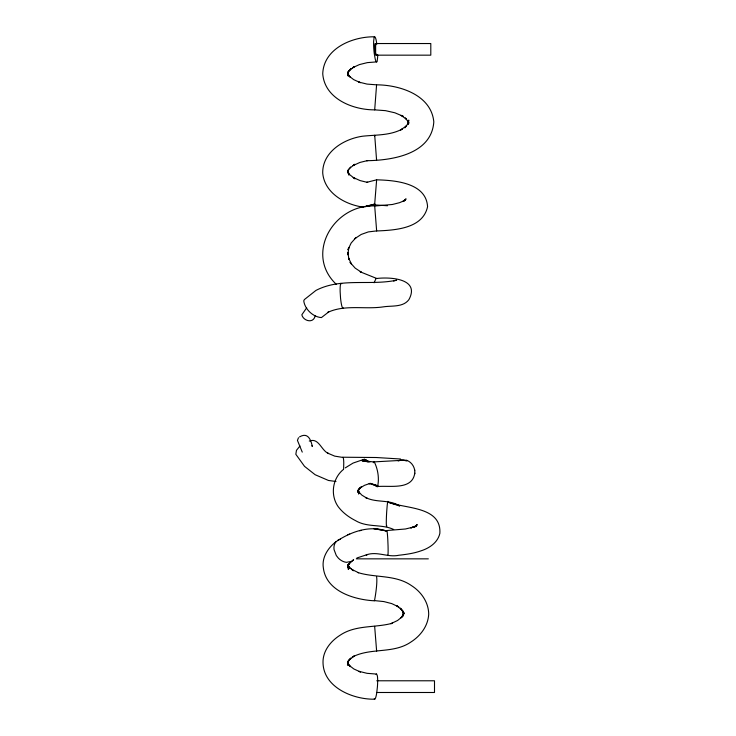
<?xml version="1.0" encoding="UTF-8"?>
<svg xmlns="http://www.w3.org/2000/svg" width="736" height="736" viewBox="0 0 736 736"><rect width="100%" height="100%" fill="white"/><g stroke="black" fill="none" stroke-linecap="round" stroke-linejoin="round"><path stroke-width="1.1" d="M343.62 469.09L343.758 462.926A12.825 1.573 -86.3 0 0 343.123 457.479L334.705 456.127L327.594 453.1L328.587 453.578C321.163 450.57 318.955 437.34 309.286 441.076M347.806 72.873L347.548 75.762L348.652 70.776M349.71 168.259L354.862 164.257L353.013 165.591L359.895 162.454L367.595 160.558L366.684 160.696C392.279 160.402 431.6 154.201 433.808 121.9C431.333 94.898 399.574 84.898 376.584 84.833L374.688 109.866L385.517 110.658L394.91 112.801L403.19 116.306L401.065 115.377L406.336 119.168M374.725 109.489L374.688 109.866C352.866 109.949 324.613 98.762 322.745 73.83C323.555 48.383 352.572 36.487 374.532 36.8M408.462 123.013L408.756 120.088L407.726 124.393M347.696 663.265L347.475 665.188L348.588 660.192L347.447 662.796L350.713 658.104L348.974 660.082L354.237 656.006L352.25 657.092C370.502 647.386 393.272 654.129 410.854 642.068C420.55 635.904 428.058 626.005 428.702 614.247C428.637 602.407 421.342 591.937 411.617 585.709C395.618 574.448 375.47 578.064 357.733 572.516M374.836 203.872L374.624 204.884L365.948 206.457M376.473 54.133L376.335 54.832A5.713 0.819 85.5 0 1 375.434 53.811L375.001 51.327A5.925 0.846 85.5 0 1 374.716 45.586L374.937 43.856A5.713 0.819 85.5 0 1 375.829 44.887M402.758 615.931L403.42 612.812L403.595 614.707M348.671 169.032L347.797 173.006L347.834 170.126L348.938 175.085L348.137 172.39M414.764 473.193C412.28 490.7 389.16 485.153 376.961 486.606L374.541 484.693M374.072 282.78L376.022 278.576C389.004 276.8 420.661 278.134 408.876 299.681C403.006 307.482 391.8 305.514 383.318 306.857C364.955 309.635 345.018 304.318 327.796 312.368L328.716 311.935L321.411 317.593C313.048 317.023 304.787 309.166 303.756 300.858L304.364 299.589L315.928 290.435C340.823 277.417 369.996 285.881 396.686 280.177L393.53 280.986M348.091 565.303L347.558 567.189L349.6 563.086M384.413 530.656L386.584 531.088L386.74 530.546L405.444 528.991L413.154 527.132L410.789 527.951L416.41 525.651L414.074 527.39L417.496 524.796M376.593 576.656C377.476 581.523 375.875 593.704 374.458 600.806C354.347 599.748 326.149 591.358 323.352 567.888C321.65 557.483 328.1 547.704 336.076 541.668C350.428 531.916 369.509 524.915 386.584 531.088M415.932 526.534L416.732 524.547L415.969 526.369M350.262 77.28L347.512 73.333L348.294 71.64M407.845 124.577L408.59 122.802L404.809 127.834L406.548 125.764L400.485 130.125M373.262 462.714L373.722 461.904L403.586 460.239L406.787 460.984L406.769 460.34L400.283 459.752L400.292 460.34L398.194 460.966M402.914 615.287L404.312 612.876L401 617.844L402.951 616.142L397.587 620.485L390.862 623.696L392.472 623.199C375.112 628.047 355.654 624.643 339.958 635.315C331.31 640.808 323.932 649.502 323.076 660.082C321.42 686.504 352.24 699.614 374.67 699.2A12.328 1.766 -85.5 0 0 376.703 693.045L377.421 686.78A12.779 1.831 -85.5 0 0 377.366 675.832L376.593 674.075L367.08 673.33L358.938 671.324L360.493 671.996L353.814 668.95L348.487 664.82L350.373 666.66L347.631 662.722M349.6 562.856L348.579 564.438L353.62 559.71L351.642 561.329L346.454 562.332A12.926 10.102 54.8 0 1 338.348 558.127L336.297 555.542L334.043 549.571A12.264 9.586 54.8 0 1 336.076 541.668M347.576 73.388L350.833 68.715L349.14 70.72L354.375 66.663L352.424 67.786L359.453 64.575L367.356 62.624L376.74 61.888M348.018 170.734L350.594 167.026M306.682 307.832L301.843 314.769C303.011 320.758 313.435 324.144 315.192 315.808M298.476 437.745L297.445 440.413L302.257 452.116M374.624 206.025L392.398 204.488L399.593 202.667L405.232 200.229L403.53 201.13M348.496 258.106L348.984 259.587L347.889 252.411L347.778 254.785L348.882 247.59L347.935 249.725L351.164 243.009L356.123 237.452L354.752 238.703L361.192 234.453L368.304 231.914L376.648 230.902L374.688 205.951C333.868 204.212 304.308 254.03 336.232 284.262M376.584 230.975C394.993 230.193 422.795 228.749 427.57 206.715C426.245 182.767 394.919 180.302 376.639 179.832L374.624 204.884L387.504 205.74M343.399 469.476C332.424 478.345 330.078 495.144 338.174 506.653C342.783 512.78 348.928 517.27 355.709 520.729C367.512 527.767 381.837 523.839 393.714 529.506M299.948 446.007L296.47 450.34L295.835 454.305L304.529 466.348L315.137 474.72L328.486 480.47L335.984 481.482M403.88 201.048L406.097 198.867L402.684 201.581M345.276 467.875L353.068 463.073L363.06 459.65L364.274 459.264L367.098 460.966M401.148 129.72L402.482 128.92C390.292 135.608 376.151 134.752 362.774 136.197C344.071 138.754 322.377 151.846 322.718 173.006C324.364 192.814 344.816 204.47 362.692 207.046L363.602 207.202M343.261 307.906L342.35 307.51A12.3 1.656 85.7 0 1 340.547 298.135L340.142 291.668A12.852 1.73 85.7 0 1 340.814 283.36L341.725 283.746M299.497 436.936C307.427 432.161 310.776 438.831 312.303 446.458L311.917 445.768M338.054 540.049L340.501 539.157M347.668 534.759L349.701 534.097M356.905 557.98L367.623 554.466L366.197 554.926C377.145 550.841 387.697 557.732 398.838 555.257C406.3 554.41 413.807 553.398 420.918 550.868C429.41 548.182 437.81 542.552 439.861 533.342C441.536 505.972 404.68 508.926 387.688 501.989L399.685 506C389.206 499.109 376.39 503.111 365.507 497.453L367.227 498.419L361.864 495.126L357.852 491.004L359.564 493.046L358.276 490.388M359.729 530.803L361.155 530.334M364.706 206.89L374.624 204.12L365.948 206.246M376.639 179.832L366.776 182.298L367.678 182.454L360.042 180.578L353.216 177.459L355.019 178.811L349.885 174.837L347.668 171.644M342.737 457.222L376.289 457.516L400.54 459.006M376.142 55.163L430.799 55.163L430.799 43.534L375.636 43.534L375.636 54.574M356.288 558.845L428.334 558.845M376.768 680.782L434.498 680.782L434.498 692.493L376.768 692.493M376.584 84.833L367.006 84.088L358.809 82.064L360.392 82.69L353.676 79.626L348.33 75.486L349.618 76.682M367.678 461.776L362.094 460.837L374.302 461.941C377.936 469.264 379.454 478.676 377.55 486.643L371.367 483.791M382.232 530.233L373.529 528.522L386.943 530.858A12.402 0.69 87.7 0 1 387.789 539.442L388.056 545.965A12.77 0.708 87.7 0 1 387.946 555.174L387.596 555.395M370.199 461.794L363.06 459.65L366.031 461.049M372.25 483.948L378 485.834L369.122 483.699L370.337 483.322L364.467 485.337L359.499 488.4L361.367 486.8L358 490.535L359.407 488.18L357.779 492.393L358.432 489.624L358.662 494.049L358.46 491.225M376.758 278.484L360.171 271.805L361.496 272.302L355.157 268.106L350.042 262.375L351.458 264.04L348.708 258.327M358.634 572.783L351.431 569.204L353.427 570.74L348.422 566.361L350.042 568.68L347.962 564.733M406.769 460.34C412.243 462.337 415.49 468.216 414.782 473.92M369.104 462.07L364.274 459.264L366.85 461.463M368.055 462.006L365.645 459.715L366.97 461.472M406.576 119.186L405.288 117.953L409.096 123.032M374.238 698.74L374.67 699.2M376.289 485.742L376.961 486.606M374.32 600.585L383.879 601.579L391.773 603.612L398.802 606.961L396.833 605.848L402.077 610.089L400.375 608.111L403.641 613.005L402.564 610.42L403.457 614.606M347.742 564.687L348.404 569.517L348.367 565.386M407.735 120.502L408.508 123.74M347.668 72.027L348.33 75.035M347.723 661.443L348.395 664.452M376.85 44.096L376.059 39.716A12.328 1.766 85.5 0 0 374.127 37.508L373.64 41.225A12.779 1.831 85.5 0 0 374.265 53.627L375.204 58.972A12.328 1.766 85.5 0 0 377.145 61.189L377.623 57.463A12.779 1.831 85.5 0 0 377.669 54.694M376.482 158.958L376.565 159.914L374.707 135.268L374.753 135.985M374.652 626.327L376.639 651.167M414.69 469.936L414.699 470.663M388.065 501.593A12.42 0.69 -86.9 0 0 387.191 505.586L386.713 511.428A12.733 0.708 -86.9 0 0 386.299 523.379L386.464 526.295A12.42 0.69 -86.9 0 0 386.851 525.9M376.096 674.47A12.328 1.766 -85.5 0 1 376.593 674.075"/></g></svg>
